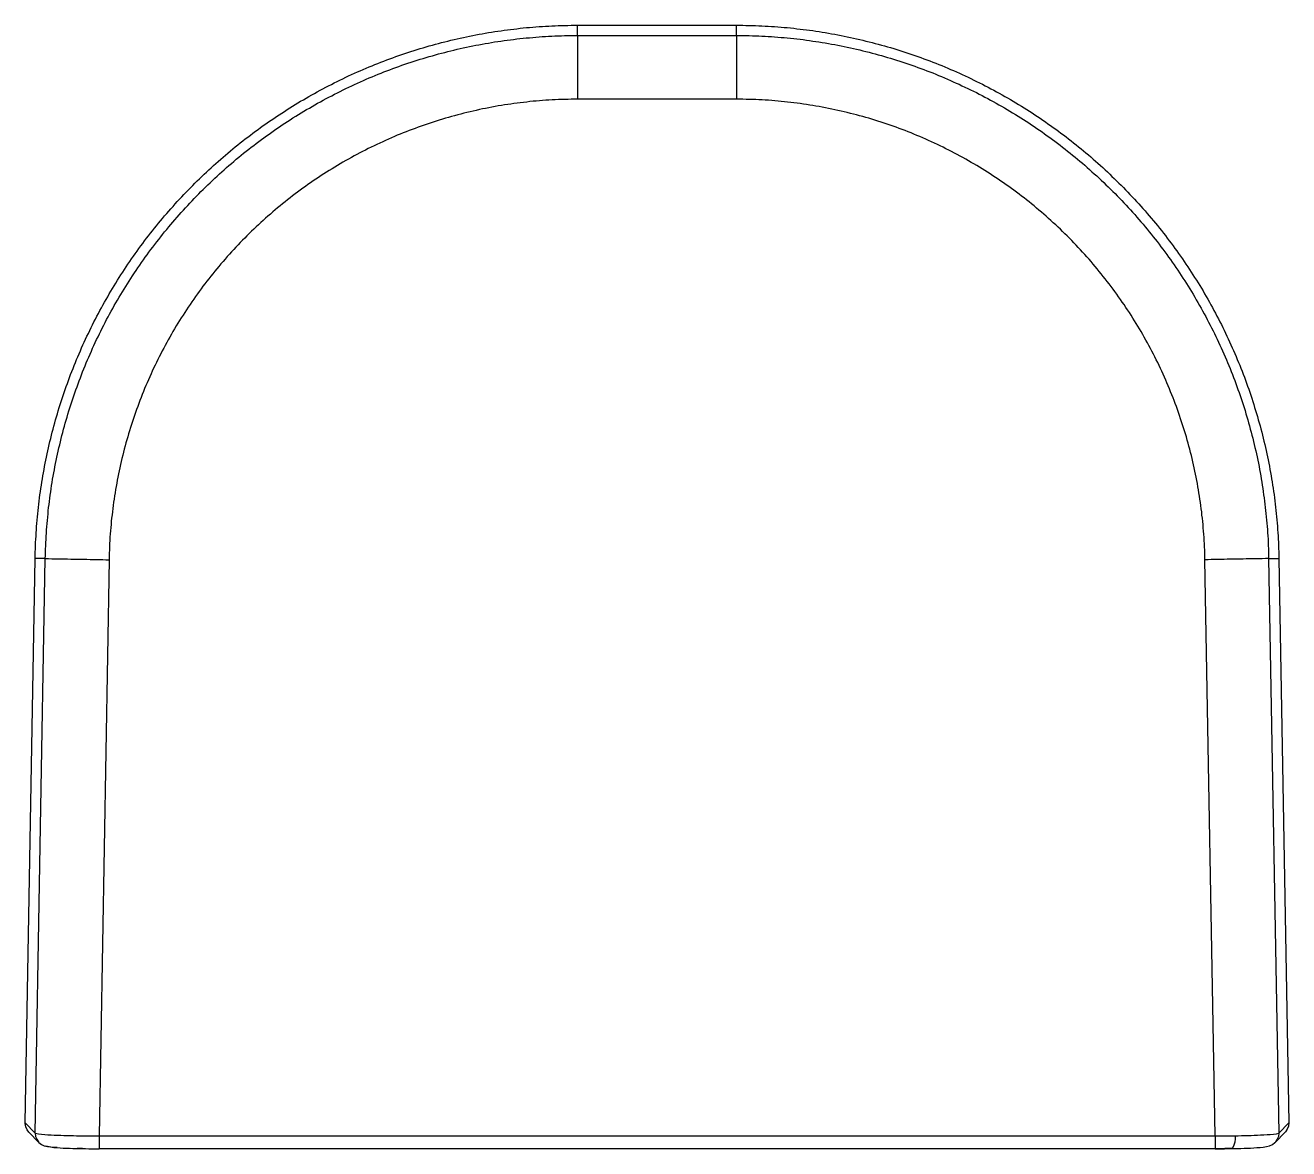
# Model space of a CAD drawing. Extents: x -9.9 to 9.9, y -0.2 to 17.4.
import ezdxf

# ---------------------------------------------------------------- set-up
doc = ezdxf.new("R2010")
doc.units = 0
doc.layers.get('0').update_dxf_attribs({"linetype": 'continuous'})

# ---------------------------------------------------------------- blocks, each defined once
blk = doc.blocks.new('PART__FEATURE')
at = {"color": 0}
for p, q in [((-1.241, 17.427), (1.246, 17.427)), ((-1.241, 17.267), (-1.241, 17.427)), ((1.246, 17.267), (1.246, 17.427)), ((-1.241, 17.267), (1.246, 17.267)), ((1.246, 16.268), (-1.241, 16.268)), ((-9.894, 0.231), (-9.74, 9.075)), ((-9.58, 9.072), (-9.74, 9.075)), ((-9.737, 0.071), (-9.58, 9.072)), ((-8.581, 9.055), (-8.739, 0.028)), ((8.744, 0.028), (8.586, 9.055)), ((9.584, 9.072), (9.744, 9.075)), ((9.584, 9.072), (9.742, 0.071)), ((9.744, 9.075), (9.899, 0.231)), ((-9.894, 0.231), (-9.737, 0.071)), ((9.742, 0.071), (9.899, 0.231)), ((-9.68, -0.073), (-9.837, 0.087)), ((-8.739, 0.028), (8.744, 0.028)), ((9.684, -0.073), (9.841, 0.087)), ((8.744, -0.172), (-8.739, -0.172)), ((8.744, -0.172), (-8.739, -0.172))]:
    blk.add_line(p, q, dxfattribs=at)
for points in [[(-9.74, 9.075), (-9.739, 9.125), (-9.737, 9.175), (-9.736, 9.225), (-9.734, 9.275), (-9.732, 9.325), (-9.729, 9.375), (-9.726, 9.425), (-9.723, 9.474), (-9.72, 9.524), (-9.716, 9.574), (-9.712, 9.624), (-9.708, 9.674), (-9.704, 9.724), (-9.699, 9.773), (-9.694, 9.823), (-9.688, 9.873), (-9.682, 9.923), (-9.676, 9.972), (-9.67, 10.022), (-9.664, 10.071), (-9.657, 10.121), (-9.65, 10.17), (-9.642, 10.22), (-9.634, 10.269), (-9.626, 10.319), (-9.618, 10.368), (-9.609, 10.417), (-9.6, 10.466), (-9.591, 10.515), (-9.582, 10.565), (-9.572, 10.614), (-9.562, 10.663), (-9.552, 10.711), (-9.541, 10.76), (-9.53, 10.809), (-9.519, 10.858), (-9.507, 10.907), (-9.495, 10.955), (-9.483, 11.004), (-9.471, 11.052), (-9.458, 11.1), (-9.445, 11.149), (-9.432, 11.197), (-9.419, 11.245), (-9.405, 11.293), (-9.391, 11.341), (-9.377, 11.389), (-9.362, 11.437), (-9.347, 11.485), (-9.332, 11.532), (-9.316, 11.58), (-9.301, 11.627), (-9.285, 11.675), (-9.268, 11.722), (-9.252, 11.769), (-9.235, 11.816), (-9.218, 11.863), (-9.2, 11.91), (-9.183, 11.957), (-9.165, 12.003), (-9.146, 12.05), (-9.128, 12.096), (-9.109, 12.143), (-9.09, 12.189), (-9.071, 12.235), (-9.051, 12.281), (-9.031, 12.327), (-9.011, 12.373), (-8.991, 12.418), (-8.97, 12.464), (-8.949, 12.509), (-8.928, 12.555), (-8.906, 12.6), (-8.885, 12.645), (-8.863, 12.69), (-8.84, 12.734), (-8.818, 12.779), (-8.795, 12.824), (-8.772, 12.868), (-8.749, 12.912), (-8.725, 12.956), (-8.701, 13), (-8.677, 13.044), (-8.653, 13.088), (-8.628, 13.131), (-8.603, 13.175), (-8.578, 13.218), (-8.553, 13.261), (-8.527, 13.304), (-8.501, 13.347), (-8.475, 13.389), (-8.449, 13.432), (-8.422, 13.474), (-8.395, 13.516), (-8.368, 13.558), (-8.341, 13.6), (-8.313, 13.642), (-8.285, 13.683), (-8.257, 13.725), (-8.229, 13.766), (-8.2, 13.807), (-8.172, 13.848), (-8.143, 13.888), (-8.113, 13.929), (-8.084, 13.969), (-8.054, 14.009), (-8.024, 14.049), (-7.994, 14.089), (-7.963, 14.129), (-7.932, 14.168), (-7.901, 14.208), (-7.87, 14.247), (-7.839, 14.286), (-7.807, 14.324), (-7.775, 14.363), (-7.743, 14.401), (-7.711, 14.439), (-7.678, 14.477), (-7.646, 14.515), (-7.613, 14.553), (-7.579, 14.59), (-7.546, 14.627), (-7.512, 14.664), (-7.479, 14.701), (-7.444, 14.738), (-7.41, 14.774), (-7.376, 14.81), (-7.341, 14.846), (-7.306, 14.882), (-7.271, 14.917), (-7.236, 14.953), (-7.2, 14.988), (-7.164, 15.023), (-7.128, 15.058), (-7.092, 15.092), (-7.056, 15.126), (-7.019, 15.161), (-6.982, 15.194), (-6.945, 15.228), (-6.908, 15.262), (-6.871, 15.295), (-6.833, 15.328), (-6.796, 15.361), (-6.758, 15.393), (-6.72, 15.425), (-6.681, 15.458), (-6.643, 15.489), (-6.604, 15.521), (-6.565, 15.553), (-6.526, 15.584), (-6.487, 15.615), (-6.447, 15.645), (-6.408, 15.676), (-6.368, 15.706), (-6.328, 15.736), (-6.288, 15.766), (-6.247, 15.796), (-6.207, 15.825), (-6.166, 15.854), (-6.126, 15.883), (-6.085, 15.912), (-6.043, 15.94), (-6.002, 15.968), (-5.96, 15.996), (-5.919, 16.024), (-5.877, 16.051), (-5.835, 16.078), (-5.793, 16.105), (-5.751, 16.132), (-5.708, 16.158), (-5.665, 16.184), (-5.623, 16.21), (-5.58, 16.236), (-5.537, 16.261), (-5.493, 16.286), (-5.45, 16.311), (-5.407, 16.336), (-5.363, 16.36), (-5.319, 16.384), (-5.275, 16.408), (-5.231, 16.432), (-5.187, 16.455), (-5.143, 16.478), (-5.098, 16.501), (-5.053, 16.524), (-5.009, 16.546), (-4.964, 16.568), (-4.919, 16.59), (-4.874, 16.611), (-4.828, 16.632), (-4.783, 16.653), (-4.737, 16.674), (-4.692, 16.695), (-4.646, 16.715), (-4.6, 16.735), (-4.554, 16.754), (-4.508, 16.774), (-4.462, 16.793), (-4.416, 16.811), (-4.369, 16.83), (-4.323, 16.848), (-4.276, 16.866), (-4.229, 16.884), (-4.182, 16.901), (-4.135, 16.919), (-4.088, 16.935), (-4.041, 16.952), (-3.994, 16.968), (-3.947, 16.984), (-3.899, 17), (-3.852, 17.016), (-3.804, 17.031), (-3.756, 17.046), (-3.708, 17.061), (-3.661, 17.075), (-3.613, 17.089), (-3.565, 17.103), (-3.516, 17.116), (-3.468, 17.13), (-3.42, 17.143), (-3.372, 17.155), (-3.323, 17.168), (-3.275, 17.18), (-3.226, 17.191), (-3.177, 17.203), (-3.129, 17.214), (-3.08, 17.225), (-3.031, 17.236), (-2.982, 17.246), (-2.933, 17.256), (-2.884, 17.266), (-2.835, 17.276), (-2.786, 17.285), (-2.737, 17.294), (-2.687, 17.303), (-2.638, 17.311), (-2.589, 17.319), (-2.539, 17.327), (-2.49, 17.334), (-2.44, 17.341), (-2.391, 17.348), (-2.341, 17.355), (-2.292, 17.361), (-2.242, 17.367), (-2.192, 17.373), (-2.143, 17.379), (-2.093, 17.384), (-2.043, 17.389), (-1.993, 17.393), (-1.944, 17.397), (-1.894, 17.401), (-1.844, 17.405), (-1.794, 17.408), (-1.744, 17.412), (-1.694, 17.414), (-1.644, 17.417), (-1.594, 17.419), (-1.544, 17.421), (-1.494, 17.423), (-1.444, 17.424), (-1.394, 17.425), (-1.344, 17.426), (-1.294, 17.426), (-1.244, 17.427), (-1.241, 17.427)], [(1.246, 17.427), (1.296, 17.426), (1.346, 17.426), (1.396, 17.425), (1.446, 17.424), (1.496, 17.423), (1.546, 17.421), (1.596, 17.419), (1.646, 17.417), (1.695, 17.415), (1.745, 17.412), (1.795, 17.409), (1.845, 17.405), (1.895, 17.402), (1.945, 17.398), (1.995, 17.393), (2.044, 17.389), (2.094, 17.384), (2.144, 17.379), (2.194, 17.373), (2.243, 17.368), (2.293, 17.362), (2.343, 17.355), (2.392, 17.349), (2.442, 17.342), (2.491, 17.335), (2.541, 17.327), (2.59, 17.32), (2.639, 17.311), (2.689, 17.303), (2.738, 17.294), (2.787, 17.286), (2.836, 17.276), (2.885, 17.267), (2.934, 17.257), (2.983, 17.247), (3.032, 17.237), (3.081, 17.226), (3.13, 17.215), (3.179, 17.204), (3.227, 17.192), (3.276, 17.18), (3.324, 17.168), (3.373, 17.156), (3.421, 17.143), (3.469, 17.13), (3.518, 17.117), (3.566, 17.104), (3.614, 17.09), (3.662, 17.076), (3.71, 17.062), (3.758, 17.047), (3.805, 17.032), (3.853, 17.017), (3.9, 17.001), (3.948, 16.986), (3.995, 16.969), (4.043, 16.953), (4.09, 16.937), (4.137, 16.92), (4.184, 16.903), (4.231, 16.885), (4.277, 16.867), (4.324, 16.849), (4.371, 16.831), (4.417, 16.813), (4.463, 16.794), (4.51, 16.775), (4.556, 16.756), (4.602, 16.736), (4.648, 16.716), (4.693, 16.696), (4.739, 16.675), (4.785, 16.655), (4.83, 16.634), (4.875, 16.613), (4.92, 16.591), (4.965, 16.569), (5.01, 16.547), (5.055, 16.525), (5.1, 16.503), (5.144, 16.48), (5.189, 16.457), (5.233, 16.433), (5.277, 16.41), (5.321, 16.386), (5.365, 16.362), (5.408, 16.338), (5.452, 16.313), (5.495, 16.288), (5.538, 16.263), (5.581, 16.238), (5.624, 16.212), (5.667, 16.186), (5.71, 16.16), (5.752, 16.133), (5.795, 16.107), (5.837, 16.08), (5.879, 16.053), (5.921, 16.025), (5.962, 15.998), (6.004, 15.97), (6.045, 15.942), (6.086, 15.914), (6.127, 15.885), (6.168, 15.856), (6.209, 15.827), (6.249, 15.798), (6.29, 15.768), (6.33, 15.738), (6.37, 15.708), (6.41, 15.678), (6.449, 15.648), (6.489, 15.617), (6.528, 15.586), (6.567, 15.555), (6.606, 15.523), (6.645, 15.492), (6.683, 15.46), (6.722, 15.428), (6.76, 15.395), (6.798, 15.363), (6.835, 15.33), (6.873, 15.297), (6.91, 15.264), (6.948, 15.23), (6.984, 15.197), (7.021, 15.163), (7.058, 15.129), (7.094, 15.094), (7.13, 15.06), (7.166, 15.025), (7.202, 14.99), (7.238, 14.955), (7.273, 14.92), (7.308, 14.884), (7.343, 14.849), (7.378, 14.813), (7.412, 14.776), (7.447, 14.74), (7.481, 14.703), (7.515, 14.667), (7.548, 14.63), (7.582, 14.592), (7.615, 14.555), (7.648, 14.518), (7.681, 14.48), (7.713, 14.442), (7.746, 14.404), (7.778, 14.365), (7.81, 14.327), (7.841, 14.288), (7.873, 14.249), (7.904, 14.21), (7.935, 14.171), (7.966, 14.131), (7.996, 14.092), (8.026, 14.052), (8.056, 14.012), (8.086, 13.972), (8.116, 13.932), (8.145, 13.891), (8.174, 13.85), (8.203, 13.81), (8.232, 13.769), (8.26, 13.727), (8.288, 13.686), (8.316, 13.645), (8.344, 13.603), (8.371, 13.561), (8.398, 13.519), (8.425, 13.477), (8.452, 13.435), (8.478, 13.392), (8.504, 13.35), (8.53, 13.307), (8.556, 13.264), (8.581, 13.221), (8.606, 13.178), (8.631, 13.134), (8.656, 13.091), (8.68, 13.047), (8.704, 13.003), (8.728, 12.959), (8.752, 12.915), (8.775, 12.871), (8.798, 12.827), (8.821, 12.782), (8.843, 12.737), (8.866, 12.693), (8.888, 12.648), (8.91, 12.603), (8.931, 12.558), (8.952, 12.512), (8.973, 12.467), (8.994, 12.421), (9.014, 12.376), (9.034, 12.33), (9.054, 12.284), (9.074, 12.238), (9.093, 12.192), (9.112, 12.146), (9.131, 12.1), (9.15, 12.053), (9.168, 12.007), (9.186, 11.96), (9.204, 11.913), (9.221, 11.866), (9.238, 11.819), (9.255, 11.772), (9.272, 11.725), (9.288, 11.678), (9.304, 11.63), (9.32, 11.583), (9.335, 11.535), (9.351, 11.488), (9.365, 11.44), (9.38, 11.392), (9.395, 11.344), (9.409, 11.296), (9.422, 11.248), (9.436, 11.2), (9.449, 11.152), (9.462, 11.104), (9.475, 11.055), (9.487, 11.007), (9.499, 10.958), (9.511, 10.91), (9.523, 10.861), (9.534, 10.812), (9.545, 10.764), (9.555, 10.715), (9.566, 10.666), (9.576, 10.617), (9.586, 10.568), (9.595, 10.519), (9.604, 10.47), (9.613, 10.42), (9.622, 10.371), (9.63, 10.322), (9.638, 10.273), (9.646, 10.223), (9.654, 10.174), (9.661, 10.124), (9.668, 10.075), (9.674, 10.025), (9.681, 9.976), (9.687, 9.926), (9.692, 9.876), (9.698, 9.827), (9.703, 9.777), (9.708, 9.727), (9.712, 9.677), (9.717, 9.627), (9.721, 9.578), (9.724, 9.528), (9.728, 9.478), (9.731, 9.428), (9.734, 9.378), (9.736, 9.328), (9.738, 9.278), (9.74, 9.228), (9.742, 9.178), (9.743, 9.128), (9.744, 9.078), (9.744, 9.075)], [(-9.58, 9.072), (-9.579, 9.122), (-9.577, 9.172), (-9.576, 9.222), (-9.574, 9.272), (-9.572, 9.322), (-9.569, 9.372), (-9.566, 9.422), (-9.563, 9.472), (-9.56, 9.522), (-9.556, 9.571), (-9.552, 9.621), (-9.548, 9.671), (-9.543, 9.721), (-9.538, 9.771), (-9.533, 9.82), (-9.528, 9.87), (-9.522, 9.92), (-9.516, 9.969), (-9.509, 10.019), (-9.503, 10.068), (-9.496, 10.118), (-9.488, 10.167), (-9.481, 10.217), (-9.473, 10.266), (-9.465, 10.316), (-9.456, 10.365), (-9.447, 10.414), (-9.438, 10.463), (-9.429, 10.512), (-9.419, 10.561), (-9.409, 10.61), (-9.399, 10.659), (-9.389, 10.708), (-9.378, 10.757), (-9.367, 10.806), (-9.355, 10.854), (-9.343, 10.903), (-9.331, 10.952), (-9.319, 11), (-9.307, 11.048), (-9.294, 11.097), (-9.281, 11.145), (-9.267, 11.193), (-9.253, 11.241), (-9.239, 11.289), (-9.225, 11.337), (-9.21, 11.385), (-9.196, 11.433), (-9.18, 11.48), (-9.165, 11.528), (-9.149, 11.575), (-9.133, 11.623), (-9.117, 11.67), (-9.1, 11.717), (-9.083, 11.764), (-9.066, 11.811), (-9.049, 11.858), (-9.031, 11.905), (-9.013, 11.951), (-8.995, 11.998), (-8.976, 12.044), (-8.957, 12.091), (-8.938, 12.137), (-8.919, 12.183), (-8.899, 12.229), (-8.879, 12.275), (-8.859, 12.321), (-8.839, 12.366), (-8.818, 12.412), (-8.797, 12.457), (-8.776, 12.502), (-8.754, 12.547), (-8.732, 12.592), (-8.71, 12.637), (-8.688, 12.682), (-8.665, 12.727), (-8.642, 12.771), (-8.619, 12.815), (-8.596, 12.859), (-8.572, 12.903), (-8.548, 12.947), (-8.524, 12.991), (-8.499, 13.035), (-8.474, 13.078), (-8.449, 13.121), (-8.424, 13.165), (-8.399, 13.207), (-8.373, 13.25), (-8.347, 13.293), (-8.32, 13.336), (-8.294, 13.378), (-8.267, 13.42), (-8.24, 13.462), (-8.213, 13.504), (-8.185, 13.546), (-8.157, 13.587), (-8.129, 13.629), (-8.101, 13.67), (-8.072, 13.711), (-8.043, 13.752), (-8.014, 13.792), (-7.985, 13.833), (-7.956, 13.873), (-7.926, 13.913), (-7.896, 13.953), (-7.866, 13.993), (-7.835, 14.033), (-7.804, 14.072), (-7.773, 14.112), (-7.742, 14.151), (-7.711, 14.19), (-7.679, 14.228), (-7.647, 14.267), (-7.615, 14.305), (-7.583, 14.343), (-7.55, 14.381), (-7.517, 14.419), (-7.484, 14.456), (-7.451, 14.494), (-7.417, 14.531), (-7.384, 14.568), (-7.35, 14.604), (-7.316, 14.641), (-7.281, 14.677), (-7.247, 14.713), (-7.212, 14.749), (-7.177, 14.785), (-7.142, 14.82), (-7.106, 14.856), (-7.071, 14.891), (-7.035, 14.926), (-6.999, 14.96), (-6.962, 14.995), (-6.926, 15.029), (-6.889, 15.063), (-6.852, 15.097), (-6.815, 15.13), (-6.778, 15.163), (-6.74, 15.197), (-6.703, 15.229), (-6.665, 15.262), (-6.627, 15.294), (-6.588, 15.327), (-6.55, 15.359), (-6.511, 15.39), (-6.473, 15.422), (-6.433, 15.453), (-6.394, 15.484), (-6.355, 15.515), (-6.315, 15.545), (-6.276, 15.576), (-6.236, 15.606), (-6.195, 15.635), (-6.155, 15.665), (-6.115, 15.694), (-6.074, 15.723), (-6.033, 15.752), (-5.992, 15.781), (-5.951, 15.809), (-5.91, 15.837), (-5.868, 15.865), (-5.826, 15.893), (-5.785, 15.92), (-5.743, 15.947), (-5.7, 15.974), (-5.658, 16.001), (-5.616, 16.027), (-5.573, 16.053), (-5.53, 16.079), (-5.487, 16.105), (-5.444, 16.13), (-5.401, 16.155), (-5.357, 16.18), (-5.314, 16.204), (-5.27, 16.229), (-5.226, 16.253), (-5.182, 16.277), (-5.138, 16.3), (-5.094, 16.323), (-5.049, 16.346), (-5.005, 16.369), (-4.96, 16.391), (-4.915, 16.414), (-4.87, 16.435), (-4.825, 16.457), (-4.78, 16.478), (-4.735, 16.499), (-4.689, 16.52), (-4.644, 16.541), (-4.598, 16.561), (-4.552, 16.581), (-4.506, 16.601), (-4.46, 16.62), (-4.414, 16.639), (-4.368, 16.658), (-4.321, 16.677), (-4.275, 16.695), (-4.228, 16.713), (-4.181, 16.731), (-4.135, 16.749), (-4.088, 16.766), (-4.041, 16.783), (-3.993, 16.799), (-3.946, 16.816), (-3.899, 16.832), (-3.851, 16.848), (-3.804, 16.863), (-3.756, 16.878), (-3.708, 16.893), (-3.661, 16.908), (-3.613, 16.922), (-3.565, 16.936), (-3.517, 16.95), (-3.469, 16.964), (-3.42, 16.977), (-3.372, 16.99), (-3.324, 17.002), (-3.275, 17.015), (-3.227, 17.027), (-3.178, 17.038), (-3.129, 17.05), (-3.081, 17.061), (-3.032, 17.072), (-2.983, 17.083), (-2.934, 17.093), (-2.885, 17.103), (-2.836, 17.113), (-2.787, 17.122), (-2.738, 17.131), (-2.689, 17.14), (-2.639, 17.148), (-2.59, 17.157), (-2.541, 17.165), (-2.491, 17.172), (-2.442, 17.18), (-2.392, 17.187), (-2.343, 17.193), (-2.293, 17.2), (-2.244, 17.206), (-2.194, 17.212), (-2.144, 17.217), (-2.094, 17.223), (-2.045, 17.228), (-1.995, 17.232), (-1.945, 17.237), (-1.895, 17.241), (-1.845, 17.245), (-1.796, 17.248), (-1.746, 17.251), (-1.696, 17.254), (-1.646, 17.257), (-1.596, 17.259), (-1.546, 17.261), (-1.496, 17.263), (-1.446, 17.264), (-1.396, 17.265), (-1.346, 17.266), (-1.296, 17.266), (-1.246, 17.267), (-1.241, 17.267)], [(-1.241, 17.267), (-1.241, 17.217), (-1.241, 17.167), (-1.241, 17.117), (-1.241, 17.067), (-1.241, 17.017), (-1.241, 16.967), (-1.241, 16.917), (-1.241, 16.867), (-1.241, 16.817), (-1.241, 16.767), (-1.241, 16.717), (-1.241, 16.667), (-1.241, 16.617), (-1.241, 16.567), (-1.241, 16.517), (-1.241, 16.467), (-1.241, 16.417), (-1.241, 16.367), (-1.241, 16.317), (-1.241, 16.268)], [(1.246, 17.267), (1.296, 17.266), (1.346, 17.266), (1.396, 17.265), (1.446, 17.264), (1.496, 17.263), (1.546, 17.261), (1.596, 17.259), (1.646, 17.257), (1.695, 17.254), (1.745, 17.252), (1.795, 17.248), (1.845, 17.245), (1.895, 17.241), (1.945, 17.237), (1.995, 17.233), (2.044, 17.228), (2.094, 17.223), (2.144, 17.218), (2.194, 17.212), (2.243, 17.207), (2.293, 17.201), (2.342, 17.194), (2.392, 17.187), (2.442, 17.18), (2.491, 17.173), (2.54, 17.165), (2.59, 17.158), (2.639, 17.149), (2.688, 17.141), (2.738, 17.132), (2.787, 17.123), (2.836, 17.114), (2.885, 17.104), (2.934, 17.094), (2.983, 17.084), (3.032, 17.073), (3.081, 17.062), (3.129, 17.051), (3.178, 17.04), (3.227, 17.028), (3.275, 17.016), (3.324, 17.004), (3.372, 16.991), (3.42, 16.978), (3.468, 16.965), (3.517, 16.951), (3.565, 16.938), (3.613, 16.924), (3.661, 16.909), (3.708, 16.895), (3.756, 16.88), (3.804, 16.865), (3.851, 16.849), (3.899, 16.833), (3.946, 16.817), (3.993, 16.801), (4.041, 16.784), (4.088, 16.767), (4.135, 16.75), (4.181, 16.733), (4.228, 16.715), (4.275, 16.697), (4.321, 16.679), (4.368, 16.66), (4.414, 16.641), (4.46, 16.622), (4.506, 16.603), (4.552, 16.583), (4.598, 16.563), (4.644, 16.543), (4.689, 16.522), (4.735, 16.502), (4.78, 16.48), (4.825, 16.459), (4.871, 16.438), (4.916, 16.416), (4.96, 16.394), (5.005, 16.371), (5.05, 16.348), (5.094, 16.326), (5.138, 16.302), (5.183, 16.279), (5.227, 16.255), (5.27, 16.231), (5.314, 16.207), (5.358, 16.182), (5.401, 16.158), (5.444, 16.133), (5.487, 16.107), (5.53, 16.082), (5.573, 16.056), (5.616, 16.03), (5.658, 16.003), (5.701, 15.977), (5.743, 15.95), (5.785, 15.923), (5.827, 15.896), (5.869, 15.868), (5.91, 15.84), (5.951, 15.812), (5.993, 15.784), (6.034, 15.755), (6.075, 15.726), (6.115, 15.697), (6.156, 15.668), (6.196, 15.638), (6.236, 15.609), (6.276, 15.579), (6.316, 15.548), (6.356, 15.518), (6.395, 15.487), (6.434, 15.456), (6.473, 15.425), (6.512, 15.393), (6.551, 15.362), (6.589, 15.33), (6.628, 15.298), (6.666, 15.265), (6.704, 15.233), (6.741, 15.2), (6.779, 15.167), (6.816, 15.133), (6.853, 15.1), (6.89, 15.066), (6.927, 15.032), (6.963, 14.998), (7, 14.964), (7.036, 14.929), (7.072, 14.894), (7.107, 14.859), (7.143, 14.824), (7.178, 14.789), (7.213, 14.753), (7.248, 14.717), (7.282, 14.681), (7.317, 14.645), (7.351, 14.608), (7.385, 14.571), (7.419, 14.534), (7.452, 14.497), (7.486, 14.46), (7.519, 14.423), (7.551, 14.385), (7.584, 14.347), (7.616, 14.309), (7.649, 14.271), (7.681, 14.232), (7.712, 14.193), (7.744, 14.155), (7.775, 14.115), (7.806, 14.076), (7.837, 14.037), (7.867, 13.997), (7.897, 13.957), (7.927, 13.917), (7.957, 13.877), (7.987, 13.837), (8.016, 13.796), (8.045, 13.756), (8.074, 13.715), (8.103, 13.674), (8.131, 13.633), (8.159, 13.591), (8.187, 13.55), (8.215, 13.508), (8.242, 13.466), (8.269, 13.424), (8.296, 13.382), (8.322, 13.34), (8.349, 13.297), (8.375, 13.255), (8.401, 13.212), (8.426, 13.169), (8.451, 13.126), (8.476, 13.082), (8.501, 13.039), (8.526, 12.995), (8.55, 12.952), (8.574, 12.908), (8.598, 12.864), (8.621, 12.82), (8.644, 12.775), (8.667, 12.731), (8.69, 12.686), (8.713, 12.642), (8.735, 12.597), (8.757, 12.552), (8.778, 12.507), (8.799, 12.462), (8.821, 12.416), (8.841, 12.371), (8.862, 12.325), (8.882, 12.279), (8.902, 12.234), (8.922, 12.188), (8.941, 12.142), (8.96, 12.095), (8.979, 12.049), (8.998, 12.003), (9.016, 11.956), (9.034, 11.909), (9.052, 11.863), (9.069, 11.816), (9.086, 11.769), (9.103, 11.722), (9.12, 11.675), (9.136, 11.627), (9.152, 11.58), (9.168, 11.533), (9.184, 11.485), (9.199, 11.437), (9.214, 11.39), (9.228, 11.342), (9.243, 11.294), (9.257, 11.246), (9.27, 11.198), (9.284, 11.15), (9.297, 11.102), (9.31, 11.053), (9.323, 11.005), (9.335, 10.956), (9.347, 10.908), (9.359, 10.859), (9.37, 10.811), (9.381, 10.762), (9.392, 10.713), (9.403, 10.664), (9.413, 10.615), (9.423, 10.566), (9.433, 10.517), (9.442, 10.468), (9.451, 10.419), (9.46, 10.37), (9.468, 10.32), (9.477, 10.271), (9.485, 10.222), (9.492, 10.172), (9.499, 10.123), (9.506, 10.073), (9.513, 10.024), (9.52, 9.974), (9.526, 9.925), (9.532, 9.875), (9.537, 9.825), (9.542, 9.776), (9.547, 9.726), (9.552, 9.676), (9.556, 9.626), (9.56, 9.576), (9.564, 9.526), (9.568, 9.477), (9.571, 9.427), (9.574, 9.377), (9.576, 9.327), (9.578, 9.277), (9.58, 9.227), (9.582, 9.177), (9.583, 9.127), (9.584, 9.077), (9.584, 9.072)], [(1.246, 17.267), (1.246, 17.217), (1.246, 17.167), (1.246, 17.117), (1.246, 17.067), (1.246, 17.017), (1.246, 16.967), (1.246, 16.917), (1.246, 16.867), (1.246, 16.817), (1.246, 16.767), (1.246, 16.717), (1.246, 16.667), (1.246, 16.617), (1.246, 16.567), (1.246, 16.517), (1.246, 16.467), (1.246, 16.417), (1.246, 16.367), (1.246, 16.317), (1.246, 16.268)], [(-1.241, 16.268), (-1.291, 16.268), (-1.341, 16.267), (-1.391, 16.266), (-1.441, 16.265), (-1.491, 16.264), (-1.541, 16.262), (-1.591, 16.26), (-1.641, 16.257), (-1.691, 16.254), (-1.741, 16.251), (-1.791, 16.247), (-1.84, 16.243), (-1.89, 16.239), (-1.94, 16.235), (-1.99, 16.23), (-2.039, 16.224), (-2.089, 16.219), (-2.139, 16.213), (-2.188, 16.207), (-2.238, 16.2), (-2.287, 16.193), (-2.337, 16.186), (-2.386, 16.178), (-2.436, 16.17), (-2.485, 16.162), (-2.534, 16.153), (-2.583, 16.144), (-2.633, 16.135), (-2.682, 16.125), (-2.731, 16.115), (-2.78, 16.105), (-2.828, 16.094), (-2.877, 16.083), (-2.926, 16.072), (-2.975, 16.06), (-3.023, 16.048), (-3.072, 16.036), (-3.12, 16.023), (-3.168, 16.01), (-3.216, 15.997), (-3.265, 15.984), (-3.313, 15.97), (-3.36, 15.955), (-3.408, 15.941), (-3.456, 15.926), (-3.504, 15.911), (-3.551, 15.895), (-3.599, 15.879), (-3.646, 15.863), (-3.693, 15.846), (-3.74, 15.829), (-3.787, 15.812), (-3.834, 15.795), (-3.881, 15.777), (-3.927, 15.759), (-3.974, 15.74), (-4.02, 15.722), (-4.066, 15.703), (-4.112, 15.683), (-4.158, 15.663), (-4.204, 15.643), (-4.25, 15.623), (-4.295, 15.602), (-4.341, 15.581), (-4.386, 15.56), (-4.431, 15.539), (-4.476, 15.517), (-4.521, 15.495), (-4.565, 15.472), (-4.61, 15.449), (-4.654, 15.426), (-4.698, 15.403), (-4.743, 15.379), (-4.786, 15.355), (-4.83, 15.331), (-4.874, 15.306), (-4.917, 15.281), (-4.96, 15.256), (-5.003, 15.231), (-5.046, 15.205), (-5.089, 15.179), (-5.131, 15.152), (-5.174, 15.126), (-5.216, 15.099), (-5.258, 15.072), (-5.299, 15.044), (-5.341, 15.016), (-5.382, 14.988), (-5.424, 14.96), (-5.465, 14.931), (-5.505, 14.902), (-5.546, 14.873), (-5.586, 14.844), (-5.627, 14.814), (-5.667, 14.784), (-5.706, 14.754), (-5.746, 14.723), (-5.785, 14.692), (-5.824, 14.661), (-5.863, 14.63), (-5.902, 14.598), (-5.941, 14.567), (-5.979, 14.534), (-6.017, 14.502), (-6.055, 14.469), (-6.093, 14.436), (-6.13, 14.403), (-6.167, 14.37), (-6.204, 14.336), (-6.241, 14.302), (-6.277, 14.268), (-6.314, 14.234), (-6.35, 14.199), (-6.385, 14.164), (-6.421, 14.129), (-6.456, 14.093), (-6.491, 14.058), (-6.526, 14.022), (-6.561, 13.986), (-6.595, 13.95), (-6.629, 13.913), (-6.663, 13.876), (-6.697, 13.839), (-6.73, 13.802), (-6.763, 13.764), (-6.796, 13.727), (-6.828, 13.689), (-6.861, 13.65), (-6.893, 13.612), (-6.924, 13.574), (-6.956, 13.535), (-6.987, 13.496), (-7.018, 13.456), (-7.049, 13.417), (-7.079, 13.377), (-7.11, 13.337), (-7.139, 13.297), (-7.169, 13.257), (-7.198, 13.217), (-7.228, 13.176), (-7.256, 13.135), (-7.285, 13.094), (-7.313, 13.053), (-7.341, 13.011), (-7.369, 12.97), (-7.396, 12.928), (-7.423, 12.886), (-7.45, 12.844), (-7.477, 12.801), (-7.503, 12.759), (-7.529, 12.716), (-7.554, 12.673), (-7.58, 12.63), (-7.605, 12.587), (-7.63, 12.543), (-7.654, 12.5), (-7.678, 12.456), (-7.702, 12.412), (-7.726, 12.368), (-7.749, 12.324), (-7.772, 12.279), (-7.795, 12.235), (-7.817, 12.19), (-7.839, 12.145), (-7.861, 12.1), (-7.883, 12.055), (-7.904, 12.01), (-7.924, 11.964), (-7.945, 11.919), (-7.965, 11.873), (-7.985, 11.827), (-8.005, 11.781), (-8.024, 11.735), (-8.043, 11.689), (-8.062, 11.642), (-8.08, 11.596), (-8.098, 11.549), (-8.116, 11.502), (-8.133, 11.455), (-8.15, 11.408), (-8.167, 11.361), (-8.183, 11.314), (-8.199, 11.267), (-8.215, 11.219), (-8.231, 11.172), (-8.246, 11.124), (-8.261, 11.076), (-8.275, 11.029), (-8.289, 10.981), (-8.303, 10.933), (-8.317, 10.884), (-8.33, 10.836), (-8.343, 10.788), (-8.355, 10.739), (-8.367, 10.691), (-8.379, 10.642), (-8.391, 10.594), (-8.402, 10.545), (-8.413, 10.496), (-8.423, 10.447), (-8.433, 10.398), (-8.443, 10.349), (-8.453, 10.3), (-8.462, 10.251), (-8.471, 10.202), (-8.479, 10.153), (-8.488, 10.103), (-8.495, 10.054), (-8.503, 10.004), (-8.51, 9.955), (-8.517, 9.905), (-8.523, 9.856), (-8.53, 9.806), (-8.535, 9.757), (-8.541, 9.707), (-8.546, 9.657), (-8.551, 9.607), (-8.555, 9.558), (-8.559, 9.508), (-8.563, 9.458), (-8.567, 9.408), (-8.57, 9.358), (-8.573, 9.308), (-8.575, 9.258), (-8.577, 9.208), (-8.579, 9.158), (-8.58, 9.108), (-8.581, 9.058), (-8.581, 9.055)], [(8.586, 9.055), (8.585, 9.105), (8.584, 9.155), (8.582, 9.205), (8.58, 9.255), (8.577, 9.304), (8.575, 9.354), (8.572, 9.404), (8.568, 9.454), (8.564, 9.504), (8.56, 9.554), (8.556, 9.604), (8.551, 9.653), (8.546, 9.703), (8.54, 9.753), (8.535, 9.803), (8.528, 9.852), (8.522, 9.902), (8.515, 9.951), (8.508, 10.001), (8.501, 10.05), (8.493, 10.1), (8.485, 10.149), (8.476, 10.198), (8.467, 10.247), (8.458, 10.297), (8.449, 10.346), (8.439, 10.395), (8.429, 10.444), (8.418, 10.492), (8.407, 10.541), (8.396, 10.59), (8.385, 10.639), (8.373, 10.687), (8.361, 10.736), (8.348, 10.784), (8.335, 10.833), (8.322, 10.881), (8.309, 10.929), (8.295, 10.977), (8.281, 11.025), (8.266, 11.073), (8.252, 11.121), (8.236, 11.168), (8.221, 11.216), (8.205, 11.263), (8.189, 11.311), (8.173, 11.358), (8.156, 11.405), (8.139, 11.452), (8.122, 11.499), (8.104, 11.546), (8.086, 11.592), (8.068, 11.639), (8.049, 11.685), (8.03, 11.731), (8.011, 11.778), (7.991, 11.824), (7.971, 11.869), (7.951, 11.915), (7.931, 11.961), (7.91, 12.006), (7.889, 12.052), (7.867, 12.097), (7.846, 12.142), (7.823, 12.187), (7.801, 12.231), (7.778, 12.276), (7.755, 12.32), (7.732, 12.365), (7.709, 12.409), (7.685, 12.453), (7.661, 12.496), (7.636, 12.54), (7.611, 12.583), (7.586, 12.627), (7.561, 12.67), (7.535, 12.713), (7.509, 12.756), (7.483, 12.798), (7.457, 12.84), (7.43, 12.883), (7.403, 12.925), (7.375, 12.967), (7.348, 13.008), (7.32, 13.05), (7.292, 13.091), (7.263, 13.132), (7.234, 13.173), (7.205, 13.214), (7.176, 13.254), (7.146, 13.294), (7.116, 13.334), (7.086, 13.374), (7.056, 13.414), (7.025, 13.454), (6.994, 13.493), (6.963, 13.532), (6.931, 13.571), (6.9, 13.609), (6.868, 13.648), (6.835, 13.686), (6.803, 13.724), (6.77, 13.762), (6.737, 13.799), (6.704, 13.836), (6.67, 13.873), (6.636, 13.91), (6.602, 13.947), (6.568, 13.983), (6.533, 14.019), (6.499, 14.055), (6.463, 14.091), (6.428, 14.126), (6.393, 14.161), (6.357, 14.196), (6.321, 14.231), (6.285, 14.266), (6.248, 14.3), (6.211, 14.334), (6.174, 14.367), (6.137, 14.401), (6.1, 14.434), (6.062, 14.467), (6.024, 14.5), (5.986, 14.532), (5.948, 14.564), (5.91, 14.596), (5.871, 14.628), (5.832, 14.659), (5.793, 14.69), (5.753, 14.721), (5.714, 14.752), (5.674, 14.782), (5.634, 14.812), (5.594, 14.842), (5.554, 14.871), (5.513, 14.9), (5.472, 14.929), (5.431, 14.958), (5.39, 14.986), (5.349, 15.014), (5.307, 15.042), (5.265, 15.07), (5.223, 15.097), (5.181, 15.124), (5.139, 15.15), (5.097, 15.177), (5.054, 15.203), (5.011, 15.229), (4.968, 15.254), (4.925, 15.279), (4.881, 15.304), (4.838, 15.329), (4.794, 15.353), (4.75, 15.377), (4.706, 15.401), (4.662, 15.424), (4.618, 15.448), (4.573, 15.47), (4.529, 15.493), (4.484, 15.515), (4.439, 15.537), (4.394, 15.559), (4.349, 15.58), (4.303, 15.601), (4.258, 15.622), (4.212, 15.642), (4.166, 15.662), (4.12, 15.682), (4.074, 15.701), (4.028, 15.72), (3.982, 15.739), (3.935, 15.757), (3.889, 15.776), (3.842, 15.793), (3.795, 15.811), (3.748, 15.828), (3.701, 15.845), (3.654, 15.862), (3.607, 15.878), (3.559, 15.894), (3.512, 15.909), (3.464, 15.925), (3.416, 15.94), (3.369, 15.954), (3.321, 15.969), (3.273, 15.983), (3.225, 15.996), (3.176, 16.009), (3.128, 16.022), (3.08, 16.035), (3.031, 16.047), (2.983, 16.059), (2.934, 16.071), (2.885, 16.082), (2.837, 16.093), (2.788, 16.104), (2.739, 16.114), (2.69, 16.124), (2.641, 16.134), (2.592, 16.143), (2.543, 16.152), (2.493, 16.161), (2.444, 16.169), (2.395, 16.177), (2.345, 16.185), (2.296, 16.192), (2.246, 16.199), (2.197, 16.206), (2.147, 16.212), (2.097, 16.218), (2.048, 16.224), (1.998, 16.229), (1.948, 16.234), (1.899, 16.239), (1.849, 16.243), (1.799, 16.247), (1.749, 16.251), (1.699, 16.254), (1.649, 16.257), (1.599, 16.259), (1.549, 16.262), (1.499, 16.264), (1.449, 16.265), (1.399, 16.266), (1.349, 16.267), (1.299, 16.268), (1.249, 16.268), (1.246, 16.268)], [(-9.58, 9.072), (-9.53, 9.071), (-9.48, 9.07), (-9.43, 9.069), (-9.38, 9.069), (-9.33, 9.068), (-9.28, 9.067), (-9.23, 9.066), (-9.18, 9.065), (-9.13, 9.064), (-9.08, 9.063), (-9.03, 9.062), (-8.98, 9.062), (-8.93, 9.061), (-8.88, 9.06), (-8.83, 9.059), (-8.78, 9.058), (-8.73, 9.057), (-8.68, 9.056), (-8.63, 9.055), (-8.581, 9.055)], [(9.584, 9.072), (9.534, 9.071), (9.484, 9.07), (9.434, 9.069), (9.384, 9.069), (9.334, 9.068), (9.284, 9.067), (9.234, 9.066), (9.184, 9.065), (9.134, 9.064), (9.085, 9.063), (9.035, 9.062), (8.985, 9.062), (8.935, 9.061), (8.885, 9.06), (8.835, 9.059), (8.785, 9.058), (8.735, 9.057), (8.685, 9.056), (8.635, 9.055), (8.586, 9.055)], [(-9.837, 0.087), (-9.867, 0.126), (-9.886, 0.172), (-9.894, 0.221), (-9.894, 0.231)], [(9.899, 0.231), (9.893, 0.181), (9.876, 0.134), (9.848, 0.093), (9.841, 0.087)], [(-9.837, 0.087), (-9.837, 0.087)], [(-9.737, 0.071), (-9.688, 0.06), (-9.639, 0.054), (-9.589, 0.05), (-9.539, 0.047), (-9.489, 0.044), (-9.439, 0.042), (-9.389, 0.04), (-9.339, 0.038), (-9.289, 0.036), (-9.239, 0.035), (-9.189, 0.034), (-9.139, 0.033), (-9.089, 0.031), (-9.039, 0.031), (-8.989, 0.03), (-8.939, 0.029), (-8.889, 0.029), (-8.839, 0.028), (-8.789, 0.028), (-8.739, 0.028), (-8.739, 0.028)], [(-9.737, 0.071), (-9.732, 0.021), (-9.714, -0.025), (-9.686, -0.066), (-9.68, -0.073)], [(-8.739, 0.028), (-8.739, -0.022), (-8.739, -0.072), (-8.739, -0.122), (-8.739, -0.172)], [(8.744, 0.028), (8.794, 0.028), (8.844, 0.028), (8.894, 0.029), (8.944, 0.029), (8.994, 0.03), (9.043, 0.031), (9.059, 0.031)], [(8.744, 0.028), (8.744, -0.022), (8.744, -0.072), (8.744, -0.122), (8.744, -0.172)], [(9.059, 0.031), (9.058, -0.019), (9.053, -0.069), (9.041, -0.117), (9.018, -0.161), (9, -0.17)], [(9.059, 0.031), (9.109, 0.032), (9.159, 0.033), (9.209, 0.034), (9.259, 0.035), (9.309, 0.037), (9.359, 0.039), (9.409, 0.041), (9.459, 0.043), (9.509, 0.045), (9.559, 0.048), (9.609, 0.052), (9.659, 0.056), (9.708, 0.062), (9.742, 0.071)], [(9.742, 0.071), (9.736, 0.021), (9.719, -0.025), (9.69, -0.066), (9.684, -0.073)], [(9.841, 0.087), (9.841, 0.087)], [(-9.68, -0.073), (-9.68, -0.073)], [(-9.68, -0.073), (-9.641, -0.104), (-9.596, -0.125), (-9.547, -0.138), (-9.498, -0.145), (-9.448, -0.151), (-9.398, -0.155), (-9.349, -0.158), (-9.299, -0.161), (-9.249, -0.163), (-9.199, -0.165), (-9.149, -0.167), (-9.099, -0.168), (-9.049, -0.169), (-8.999, -0.17), (-8.949, -0.171), (-8.899, -0.172), (-8.849, -0.172), (-8.799, -0.172), (-8.749, -0.172), (-8.739, -0.172)], [(-9.395, -0.155), (-9.445, -0.151), (-9.495, -0.146), (-9.544, -0.139), (-9.58, -0.13)], [(-9.183, -0.165), (-9.133, -0.167), (-9.083, -0.168), (-9.033, -0.169), (-8.992, -0.17)], [(-8.995, -0.17), (-9.045, -0.169), (-9.081, -0.168)], [(-8.996, -0.17), (-8.995, -0.17)], [(-8.995, -0.17), (-8.995, -0.17)], [(-8.995, -0.17), (-8.964, -0.171)], [(-8.739, -0.172), (-8.739, -0.172)], [(8.996, -0.17), (8.946, -0.171), (8.896, -0.171), (8.846, -0.172), (8.796, -0.172), (8.746, -0.172), (8.744, -0.172)], [(9, -0.17), (8.95, -0.171), (8.9, -0.172), (8.85, -0.172), (8.8, -0.172), (8.75, -0.172), (8.744, -0.172)], [(8.744, -0.172), (8.794, -0.172), (8.844, -0.172), (8.894, -0.172), (8.944, -0.171), (8.994, -0.17), (8.998, -0.17)], [(8.744, -0.172), (8.744, -0.172)], [(9, -0.17), (8.996, -0.17)], [(9, -0.17), (9.05, -0.169), (9.1, -0.168), (9.15, -0.167), (9.2, -0.165), (9.25, -0.163), (9.3, -0.161), (9.35, -0.158), (9.399, -0.155), (9.449, -0.151), (9.499, -0.146), (9.548, -0.139), (9.597, -0.127), (9.642, -0.106), (9.682, -0.075), (9.684, -0.073)], [(9.684, -0.073), (9.684, -0.073)]]:
    blk.add_lwpolyline(points, dxfattribs=at)

msp = doc.modelspace()

# ---------------------------------------------------------------- block references
at = {"color": 0}
msp.add_blockref('PART__FEATURE', (0, 0), dxfattribs=at)

doc.saveas('drawing.dxf')
